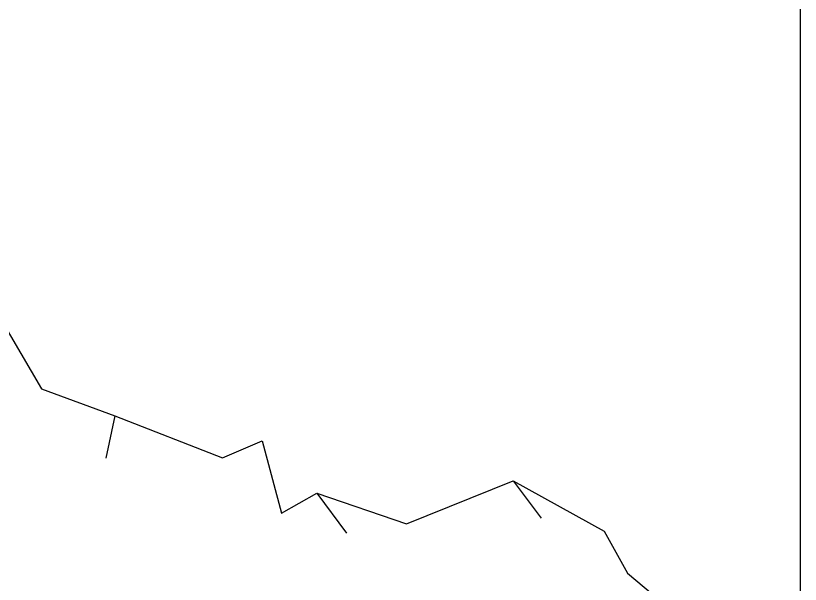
# Model space of a CAD drawing. Extents: x 447968 to 448359, y 6028019 to 6028235.
# Drawn here: x 448308.8 to 448359.5, y 6028054.6 to 6028091.3 of the extents above; entities that cross this region are included whole.
import ezdxf

# ---------------------------------------------------------------- set-up
doc = ezdxf.new("R2010")
doc.units = 0
doc.layers.add('BBOX', color=1, linetype='CONTINUOUS')
doc.layers.add('CENTERLINE', color=4, linetype='CONTINUOUS')

msp = doc.modelspace()

# ---------------------------------------------------------------- linework, layer by layer
at = {"layer": 'BBOX'}
for p, q in [((448359.49, 6028235.28, 172.83), (448359.49, 6028018.57, 172.83)), ((448359.49, 6028235.28, 154.47), (448359.49, 6028018.57, 154.47))]:
    msp.add_line(p, q, dxfattribs=at)
at = {"layer": 'CENTERLINE'}
for p, q in [((448307.75, 6028071.77, 163.93), (448310.46, 6028067.21, 164.21)), ((448310.46, 6028067.21, 164.21), (448315.2, 6028065.45, 163.93)), ((448315.2, 6028065.45, 163.93), (448314.61, 6028062.73, 163.85)), ((448315.2, 6028065.45, 163.93), (448322.14, 6028062.75, 164.26)), ((448322.14, 6028062.75, 164.26), (448324.71, 6028063.84, 164)), ((448324.71, 6028063.84, 164), (448325.97, 6028059.16, 164.63)), ((448334.04, 6028058.47, 164.31), (448340.93, 6028061.25, 164.6)), ((448340.93, 6028061.25, 164.6), (448346.82, 6028058, 164.27)), ((448340.93, 6028061.25, 164.6), (448342.75, 6028058.85, 164.53)), ((448325.97, 6028059.16, 164.63), (448328.25, 6028060.46, 164.17)), ((448328.25, 6028060.46, 164.17), (448334.04, 6028058.47, 164.31)), ((448328.25, 6028060.46, 164.17), (448330.17, 6028057.88, 164.93)), ((448346.82, 6028058, 164.27), (448348.33, 6028055.3, 165.47)), ((448348.33, 6028055.3, 165.47), (448351.42, 6028052.71, 165.05))]:
    msp.add_line(p, q, dxfattribs=at)

doc.saveas('drawing.dxf')
